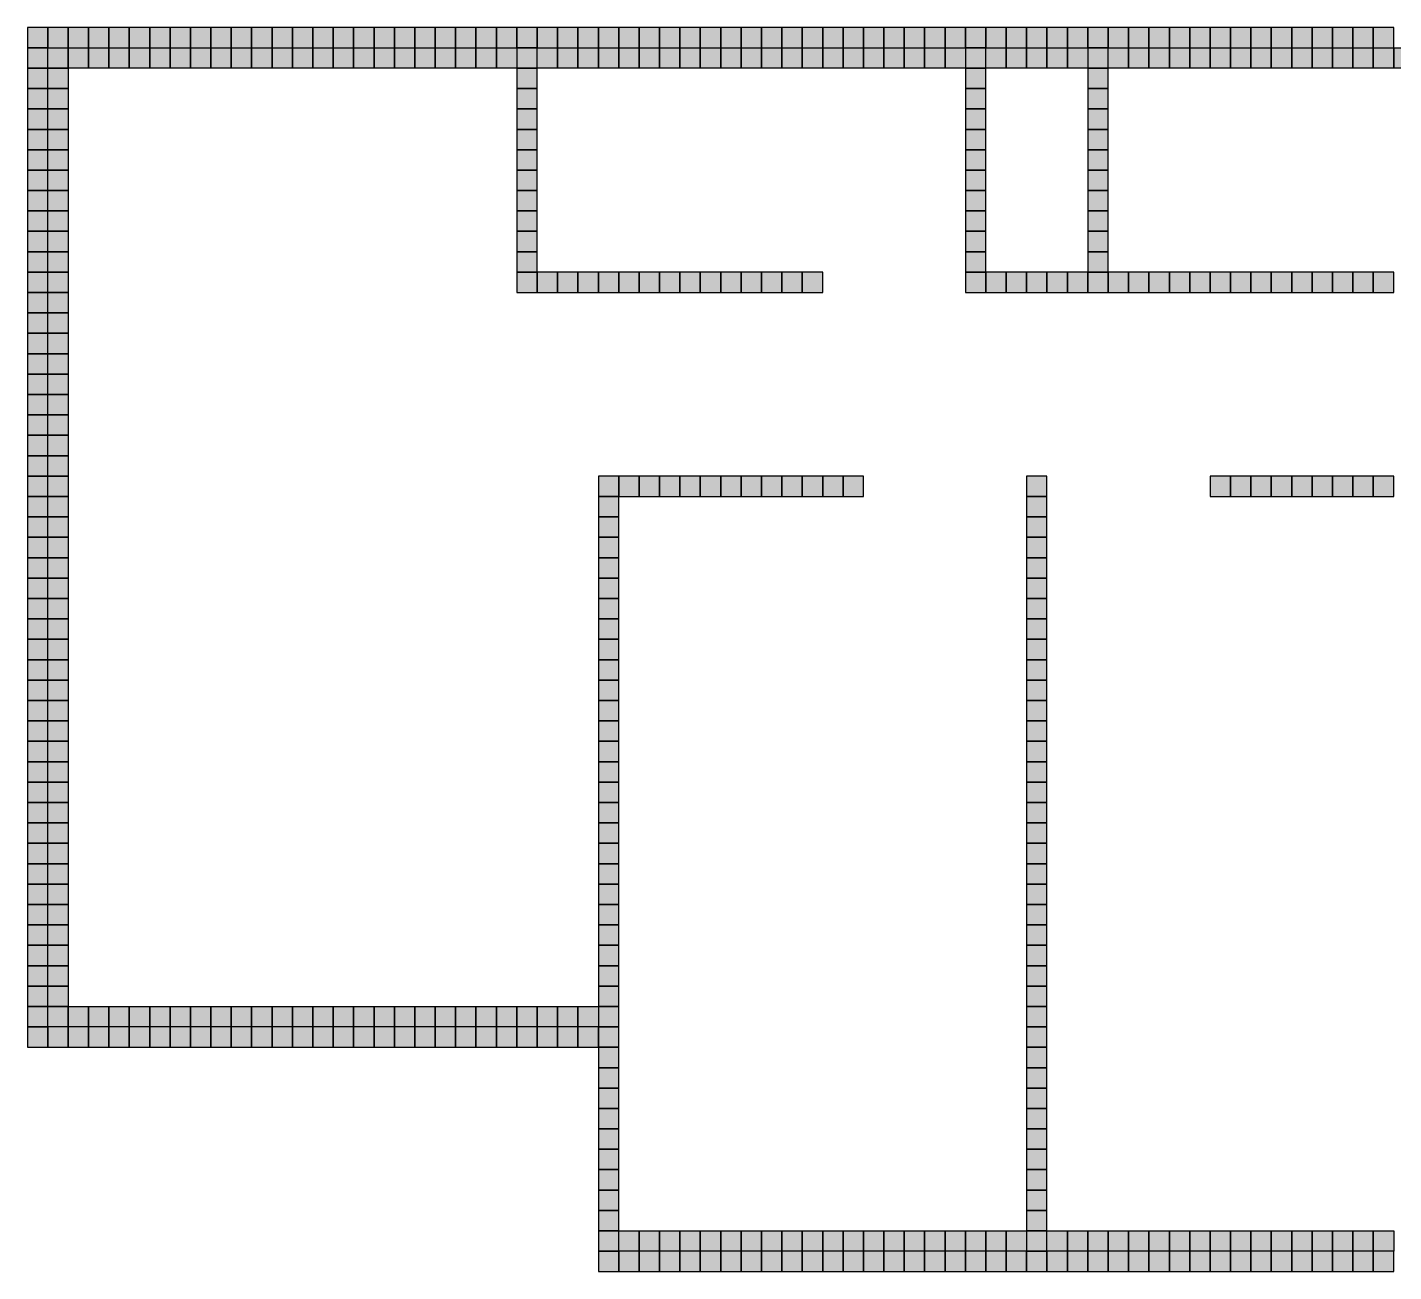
# Model space of a CAD drawing. Header units: inches. Extents: x -0.3 to 11.9, y 0.3 to 7.6.
# Drawn here: x -0.3 to 6.4, y 0.33 to 6.43 of the extents above; entities that cross this region are included whole.
import ezdxf

# ---------------------------------------------------------------- set-up
doc = ezdxf.new("R2010")
doc.units = ezdxf.units.IN
doc.header["$MEASUREMENT"] = 0
doc.layers.add('GRILLA PIXEL', color=7, linetype='Continuous')

# ---------------------------------------------------------------- blocks, each defined once
blk = doc.blocks.new('0-255-255-31-Muro alto')
at = {"layer": 'GRILLA PIXEL', "true_color": 0xffff1f}
h = blk.add_hatch(color=2, dxfattribs=at)
h.dxf.hatch_style = 1
h.paths.add_polyline_path([(0, 0), (-0.1, 0), (-0.1, -0.1), (0, -0.1)])
blk.add_lwpolyline([(-0.1, 0), (-0.1, -0.1), (0, -0.1), (0, 0)], close=True)
blk = doc.blocks.new('0-255-0-0-Muro dormitorio principal')
h = blk.add_hatch(color=1)
h.dxf.hatch_style = 1
h.paths.add_polyline_path([(0, 0), (-0.1, 0), (-0.1, -0.1), (0, -0.1)])
blk.add_lwpolyline([(-0.1, 0), (-0.1, -0.1), (0, -0.1), (0, 0)], close=True)
blk = doc.blocks.new('0-203-204-205-Ventana principal')
at = {"layer": 'GRILLA PIXEL', "true_color": 0xcbcccd}
h = blk.add_hatch(color=254, dxfattribs=at)
h.dxf.hatch_style = 1
h.paths.add_polyline_path([(0, 0), (-0.1, 0), (-0.1, -0.1), (0, -0.1)])
blk.add_lwpolyline([(-0.1, 0), (-0.1, -0.1), (0, -0.1), (0, 0)], close=True)
blk = doc.blocks.new('0-3-160-22-Ventana comun')
at = {"layer": 'GRILLA PIXEL', "true_color": 0x03a016}
h = blk.add_hatch(color=104, dxfattribs=at)
h.dxf.hatch_style = 1
h.paths.add_polyline_path([(0, 0), (-0.1, 0), (-0.1, -0.1), (0, -0.1)])
blk.add_lwpolyline([(-0.1, 0), (-0.1, -0.1), (0, -0.1), (0, 0)], close=True)
blk = doc.blocks.new('0-5-68-255-Muro inicio conexion')
at = {"layer": 'GRILLA PIXEL', "true_color": 0x0544ff}
h = blk.add_hatch(color=160, dxfattribs=at)
h.dxf.hatch_style = 1
h.paths.add_polyline_path([(0, 0), (-0.1, 0), (-0.1, -0.1), (0, -0.1)])
blk.add_lwpolyline([(-0.1, 0), (-0.1, -0.1), (0, -0.1), (0, 0)], close=True)
blk = doc.blocks.new('0-63-149-253-Muro fichas extremo')
at = {"layer": 'GRILLA PIXEL', "true_color": 0x3f95fd}
h = blk.add_hatch(color=153, dxfattribs=at)
h.dxf.hatch_style = 1
h.paths.add_polyline_path([(0, 0), (-0.1, 0), (-0.1, -0.1), (0, -0.1)])
blk.add_lwpolyline([(-0.1, 0), (-0.1, -0.1), (0, -0.1), (0, 0)], close=True)
blk = doc.blocks.new('0-0-28-112-Muro auxiliar fichas esquinas')
at = {"layer": 'GRILLA PIXEL', "true_color": 0x001c70}
h = blk.add_hatch(color=166, dxfattribs=at)
h.dxf.hatch_style = 1
h.paths.add_polyline_path([(0, 0), (-0.1, 0), (-0.1, -0.1), (0, -0.1)])
blk.add_lwpolyline([(-0.1, 0), (-0.1, -0.1), (0, -0.1), (0, 0)], close=True)
blk = doc.blocks.new('1-99-100-102-auxiliar lado interno')
at = {"lineweight": 70, "true_color": 0x636466}
h = blk.add_hatch(color=251, dxfattribs=at)
h.dxf.hatch_style = 1
h.paths.add_polyline_path([(-0.1, -0.1), (-0.1, 0), (0, 0), (0, -0.1)])
blk.add_lwpolyline([(0, 0), (0, -0.1), (-0.1, -0.1), (-0.1, 0)], close=True)
blk = doc.blocks.new('pixel extremo ventana')
h = blk.add_hatch(color=136)
h.dxf.hatch_style = 1
h.paths.add_polyline_path([(0, 0), (-0.1, 0), (-0.1, -0.1), (0, -0.1)])
blk.add_lwpolyline([(-0.1, 0), (-0.1, -0.1), (0, -0.1), (0, 0)], close=True)

msp = doc.modelspace()

# ---------------------------------------------------------------- block references
for name, p in [('0-5-68-255-Muro inicio conexion', (-0.1993, 6.4305)), ('0-255-255-31-Muro alto', (-0.0993, 6.4305)), ('0-255-255-31-Muro alto', (0.0007, 6.4305)), ('0-255-255-31-Muro alto', (0.1007, 6.4305)), ('0-255-255-31-Muro alto', (0.2007, 6.4305)), ('0-255-255-31-Muro alto', (0.3007, 6.4305)), ('0-255-255-31-Muro alto', (0.4007, 6.4305)), ('0-255-255-31-Muro alto', (0.5007, 6.4305)), ('0-255-255-31-Muro alto', (0.6007, 6.4305)), ('0-255-255-31-Muro alto', (0.7007, 6.4305)), ('0-255-255-31-Muro alto', (0.8007, 6.4305)), ('0-255-255-31-Muro alto', (0.9007, 6.4305)), ('0-255-255-31-Muro alto', (1.0007, 6.4305)), ('0-255-255-31-Muro alto', (1.1007, 6.4305)), ('0-255-255-31-Muro alto', (1.2007, 6.4305)), ('0-255-255-31-Muro alto', (1.3007, 6.4305)), ('0-255-255-31-Muro alto', (1.4007, 6.4305)), ('0-255-255-31-Muro alto', (1.5007, 6.4305)), ('0-255-255-31-Muro alto', (1.6007, 6.4305)), ('0-255-255-31-Muro alto', (1.7007, 6.4305)), ('0-255-255-31-Muro alto', (1.8007, 6.4305)), ('0-255-255-31-Muro alto', (1.9007, 6.4305)), ('0-255-255-31-Muro alto', (2.0007, 6.4305)), ('0-255-255-31-Muro alto', (2.1007, 6.4305)), ('0-255-255-31-Muro alto', (2.2007, 6.4305)), ('0-255-255-31-Muro alto', (2.3007, 6.4305)), ('0-255-255-31-Muro alto', (2.4007, 6.4305)), ('0-255-255-31-Muro alto', (2.5007, 6.4305)), ('0-255-255-31-Muro alto', (2.6007, 6.4305)), ('0-255-255-31-Muro alto', (2.7007, 6.4305)), ('0-255-255-31-Muro alto', (2.8007, 6.4305)), ('0-255-255-31-Muro alto', (2.9007, 6.4305)), ('0-255-255-31-Muro alto', (3.0007, 6.4305)), ('0-255-255-31-Muro alto', (3.1007, 6.4305)), ('0-255-255-31-Muro alto', (3.2007, 6.4305)), ('0-255-255-31-Muro alto', (3.3007, 6.4305)), ('0-255-255-31-Muro alto', (3.4007, 6.4305)), ('0-255-255-31-Muro alto', (3.5007, 6.4305)), ('0-255-255-31-Muro alto', (3.6007, 6.4305)), ('0-255-255-31-Muro alto', (3.7007, 6.4305)), ('0-255-255-31-Muro alto', (3.8007, 6.4305)), ('0-255-255-31-Muro alto', (3.9007, 6.4305)), ('0-255-255-31-Muro alto', (4.0007, 6.4305)), ('0-255-255-31-Muro alto', (4.1007, 6.4305)), ('0-255-255-31-Muro alto', (4.2007, 6.4305)), ('0-255-255-31-Muro alto', (4.3007, 6.4305)), ('0-255-255-31-Muro alto', (4.4007, 6.4305)), ('0-255-255-31-Muro alto', (4.5007, 6.4305)), ('0-255-255-31-Muro alto', (4.6007, 6.4305)), ('0-255-255-31-Muro alto', (4.7007, 6.4305)), ('0-255-255-31-Muro alto', (4.8007, 6.4305)), ('0-255-255-31-Muro alto', (4.9007, 6.4305)), ('0-255-255-31-Muro alto', (5.0007, 6.4305)), ('0-255-255-31-Muro alto', (5.1007, 6.4305)), ('0-255-255-31-Muro alto', (5.2007, 6.4305)), ('0-255-255-31-Muro alto', (5.3007, 6.4305)), ('0-255-255-31-Muro alto', (5.4007, 6.4305)), ('0-255-255-31-Muro alto', (5.5007, 6.4305)), ('0-255-255-31-Muro alto', (5.6007, 6.4305)), ('0-255-255-31-Muro alto', (5.7007, 6.4305)), ('0-255-255-31-Muro alto', (5.8007, 6.4305)), ('0-255-255-31-Muro alto', (5.9007, 6.4305)), ('0-255-255-31-Muro alto', (6.0007, 6.4305)), ('0-255-255-31-Muro alto', (6.1007, 6.4305)), ('0-255-255-31-Muro alto', (6.2007, 6.4305)), ('0-255-255-31-Muro alto', (6.3007, 6.4305)), ('0-255-255-31-Muro alto', (6.4007, 6.4305)), ('0-5-68-255-Muro inicio conexion', (-0.1993, 6.3305)), ('1-99-100-102-auxiliar lado interno', (-0.0993, 6.3305)), ('1-99-100-102-auxiliar lado interno', (0.0007, 6.3305)), ('1-99-100-102-auxiliar lado interno', (0.1007, 6.3305)), ('1-99-100-102-auxiliar lado interno', (0.2007, 6.3305)), ('1-99-100-102-auxiliar lado interno', (0.3007, 6.3305)), ('1-99-100-102-auxiliar lado interno', (0.4007, 6.3305)), ('1-99-100-102-auxiliar lado interno', (0.5007, 6.3305)), ('1-99-100-102-auxiliar lado interno', (0.6007, 6.3305)), ('1-99-100-102-auxiliar lado interno', (0.7007, 6.3305)), ('1-99-100-102-auxiliar lado interno', (0.8007, 6.3305)), ('1-99-100-102-auxiliar lado interno', (0.9007, 6.3305)), ('1-99-100-102-auxiliar lado interno', (1.0007, 6.3305)), ('1-99-100-102-auxiliar lado interno', (1.1007, 6.3305)), ('1-99-100-102-auxiliar lado interno', (1.2007, 6.3305)), ('1-99-100-102-auxiliar lado interno', (1.3007, 6.3305)), ('1-99-100-102-auxiliar lado interno', (1.4007, 6.3305)), ('1-99-100-102-auxiliar lado interno', (1.5007, 6.3305)), ('1-99-100-102-auxiliar lado interno', (1.6007, 6.3305)), ('1-99-100-102-auxiliar lado interno', (1.7007, 6.3305)), ('1-99-100-102-auxiliar lado interno', (1.8007, 6.3305)), ('1-99-100-102-auxiliar lado interno', (1.9007, 6.3305)), ('1-99-100-102-auxiliar lado interno', (2.0007, 6.3305)), ('1-99-100-102-auxiliar lado interno', (2.1007, 6.3305)), ('0-255-255-31-Muro alto', (2.2007, 6.3305)), ('1-99-100-102-auxiliar lado interno', (2.3007, 6.3305)), ('1-99-100-102-auxiliar lado interno', (2.4007, 6.3305)), ('1-99-100-102-auxiliar lado interno', (2.5007, 6.3305)), ('1-99-100-102-auxiliar lado interno', (2.6007, 6.3305)), ('1-99-100-102-auxiliar lado interno', (2.7007, 6.3305)), ('1-99-100-102-auxiliar lado interno', (2.8007, 6.3305)), ('1-99-100-102-auxiliar lado interno', (2.9007, 6.3305)), ('1-99-100-102-auxiliar lado interno', (3.0007, 6.3305)), ('1-99-100-102-auxiliar lado interno', (3.1007, 6.3305)), ('1-99-100-102-auxiliar lado interno', (3.2007, 6.3305)), ('1-99-100-102-auxiliar lado interno', (3.3007, 6.3305)), ('1-99-100-102-auxiliar lado interno', (3.4007, 6.3305)), ('1-99-100-102-auxiliar lado interno', (3.5007, 6.3305)), ('1-99-100-102-auxiliar lado interno', (3.6007, 6.3305)), ('1-99-100-102-auxiliar lado interno', (3.7007, 6.3305)), ('1-99-100-102-auxiliar lado interno', (3.8007, 6.3305)), ('1-99-100-102-auxiliar lado interno', (3.9007, 6.3305)), ('1-99-100-102-auxiliar lado interno', (4.0007, 6.3305)), ('1-99-100-102-auxiliar lado interno', (4.1007, 6.3305)), ('1-99-100-102-auxiliar lado interno', (4.2007, 6.3305)), ('1-99-100-102-auxiliar lado interno', (4.3007, 6.3305)), ('0-255-255-31-Muro alto', (4.4007, 6.3305)), ('1-99-100-102-auxiliar lado interno', (4.5007, 6.3305)), ('1-99-100-102-auxiliar lado interno', (4.6007, 6.3305)), ('1-99-100-102-auxiliar lado interno', (4.7007, 6.3305)), ('1-99-100-102-auxiliar lado interno', (4.8007, 6.3305)), ('1-99-100-102-auxiliar lado interno', (4.9007, 6.3305)), ('0-255-255-31-Muro alto', (5.0007, 6.3305)), ('1-99-100-102-auxiliar lado interno', (5.1007, 6.3305)), ('1-99-100-102-auxiliar lado interno', (5.2007, 6.3305)), ('1-99-100-102-auxiliar lado interno', (5.3007, 6.3305)), ('1-99-100-102-auxiliar lado interno', (5.4007, 6.3305)), ('1-99-100-102-auxiliar lado interno', (5.5007, 6.3305)), ('1-99-100-102-auxiliar lado interno', (5.6007, 6.3305)), ('1-99-100-102-auxiliar lado interno', (5.7007, 6.3305)), ('1-99-100-102-auxiliar lado interno', (5.8007, 6.3305)), ('1-99-100-102-auxiliar lado interno', (5.9007, 6.3305)), ('1-99-100-102-auxiliar lado interno', (6.0007, 6.3305)), ('1-99-100-102-auxiliar lado interno', (6.1007, 6.3305)), ('1-99-100-102-auxiliar lado interno', (6.2007, 6.3305)), ('1-99-100-102-auxiliar lado interno', (6.3007, 6.3305)), ('1-99-100-102-auxiliar lado interno', (6.4007, 6.3305)), ('1-99-100-102-auxiliar lado interno', (6.5007, 6.3305)), ('0-63-149-253-Muro fichas extremo', (-0.1993, 6.2305)), ('1-99-100-102-auxiliar lado interno', (-0.0993, 6.2305)), ('0-255-255-31-Muro alto', (2.2007, 6.2305)), ('0-255-255-31-Muro alto', (4.4007, 6.2305)), ('0-255-255-31-Muro alto', (5.0007, 6.2305)), ('0-255-255-31-Muro alto', (-0.1993, 6.1305)), ('1-99-100-102-auxiliar lado interno', (-0.0993, 6.1305)), ('0-255-255-31-Muro alto', (2.2007, 6.1305)), ('0-255-255-31-Muro alto', (4.4007, 6.1305)), ('0-255-255-31-Muro alto', (5.0007, 6.1305)), ('0-255-255-31-Muro alto', (-0.1993, 6.0305)), ('1-99-100-102-auxiliar lado interno', (-0.0993, 6.0305)), ('0-255-255-31-Muro alto', (2.2007, 6.0305)), ('0-255-255-31-Muro alto', (4.4007, 6.0305)), ('0-255-255-31-Muro alto', (5.0007, 6.0305)), ('0-255-255-31-Muro alto', (-0.1993, 5.9305)), ('1-99-100-102-auxiliar lado interno', (-0.0993, 5.9305)), ('0-255-255-31-Muro alto', (2.2007, 5.9305)), ('0-255-255-31-Muro alto', (4.4007, 5.9305)), ('0-255-255-31-Muro alto', (5.0007, 5.9305)), ('0-255-255-31-Muro alto', (-0.1993, 5.8305)), ('1-99-100-102-auxiliar lado interno', (-0.0993, 5.8305)), ('0-255-255-31-Muro alto', (2.2007, 5.8305)), ('0-255-255-31-Muro alto', (4.4007, 5.8305)), ('0-255-255-31-Muro alto', (5.0007, 5.8305)), ('0-255-255-31-Muro alto', (-0.1993, 5.7305)), ('1-99-100-102-auxiliar lado interno', (-0.0993, 5.7305)), ('0-255-255-31-Muro alto', (2.2007, 5.7305)), ('0-255-255-31-Muro alto', (4.4007, 5.7305)), ('0-255-255-31-Muro alto', (5.0007, 5.7305)), ('0-255-255-31-Muro alto', (-0.1993, 5.6305)), ('1-99-100-102-auxiliar lado interno', (-0.0993, 5.6305)), ('0-255-255-31-Muro alto', (2.2007, 5.6305)), ('0-255-255-31-Muro alto', (4.4007, 5.6305)), ('0-255-255-31-Muro alto', (5.0007, 5.6305)), ('0-255-255-31-Muro alto', (-0.1993, 5.5305)), ('1-99-100-102-auxiliar lado interno', (-0.0993, 5.5305)), ('0-255-255-31-Muro alto', (2.2007, 5.5305)), ('0-255-255-31-Muro alto', (4.4007, 5.5305)), ('0-255-255-31-Muro alto', (5.0007, 5.5305)), ('0-255-255-31-Muro alto', (-0.1993, 5.4305)), ('1-99-100-102-auxiliar lado interno', (-0.0993, 5.4305)), ('0-255-255-31-Muro alto', (2.2007, 5.4305)), ('0-255-255-31-Muro alto', (4.4007, 5.4305)), ('0-255-255-31-Muro alto', (5.0007, 5.4305)), ('0-255-255-31-Muro alto', (-0.1993, 5.3305)), ('1-99-100-102-auxiliar lado interno', (-0.0993, 5.3305)), ('0-255-255-31-Muro alto', (2.2007, 5.3305)), ('0-255-255-31-Muro alto', (4.4007, 5.3305)), ('0-255-255-31-Muro alto', (5.0007, 5.3305)), ('0-255-255-31-Muro alto', (-0.1993, 5.2305)), ('1-99-100-102-auxiliar lado interno', (-0.0993, 5.2305)), ('0-255-255-31-Muro alto', (2.2007, 5.2305)), ('0-255-255-31-Muro alto', (2.3007, 5.2305)), ('0-255-255-31-Muro alto', (2.4007, 5.2305)), ('0-255-255-31-Muro alto', (2.5007, 5.2305)), ('0-255-255-31-Muro alto', (2.6007, 5.2305)), ('0-255-255-31-Muro alto', (2.7007, 5.2305)), ('0-255-255-31-Muro alto', (2.8007, 5.2305)), ('0-255-255-31-Muro alto', (2.9007, 5.2305)), ('0-255-255-31-Muro alto', (3.0007, 5.2305)), ('0-255-255-31-Muro alto', (3.1007, 5.2305)), ('0-255-255-31-Muro alto', (3.2007, 5.2305)), ('0-255-255-31-Muro alto', (3.3007, 5.2305)), ('0-255-255-31-Muro alto', (3.4007, 5.2305)), ('0-255-255-31-Muro alto', (3.5007, 5.2305)), ('0-255-255-31-Muro alto', (3.6007, 5.2305)), ('0-255-255-31-Muro alto', (4.4007, 5.2305)), ('0-255-255-31-Muro alto', (4.5007, 5.2305)), ('0-255-255-31-Muro alto', (4.6007, 5.2305)), ('0-255-255-31-Muro alto', (4.7007, 5.2305)), ('0-255-255-31-Muro alto', (4.8007, 5.2305)), ('0-255-255-31-Muro alto', (4.9007, 5.2305)), ('0-255-255-31-Muro alto', (5.0007, 5.2305)), ('0-255-255-31-Muro alto', (5.1007, 5.2305)), ('0-255-255-31-Muro alto', (5.2007, 5.2305)), ('0-255-255-31-Muro alto', (5.3007, 5.2305)), ('0-255-255-31-Muro alto', (5.4007, 5.2305)), ('0-255-255-31-Muro alto', (5.5007, 5.2305)), ('0-255-255-31-Muro alto', (5.6007, 5.2305)), ('0-255-255-31-Muro alto', (5.7007, 5.2305)), ('0-255-255-31-Muro alto', (5.8007, 5.2305)), ('0-255-255-31-Muro alto', (5.9007, 5.2305)), ('0-255-255-31-Muro alto', (6.0007, 5.2305)), ('0-255-255-31-Muro alto', (6.1007, 5.2305)), ('0-255-255-31-Muro alto', (6.2007, 5.2305)), ('0-255-255-31-Muro alto', (6.3007, 5.2305)), ('0-255-255-31-Muro alto', (6.4007, 5.2305)), ('0-255-0-0-Muro dormitorio principal', (-0.1993, 5.1305)), ('1-99-100-102-auxiliar lado interno', (-0.0993, 5.1305)), ('0-255-0-0-Muro dormitorio principal', (-0.1993, 5.0305)), ('1-99-100-102-auxiliar lado interno', (-0.0993, 5.0305)), ('0-255-0-0-Muro dormitorio principal', (-0.1993, 4.9305)), ('1-99-100-102-auxiliar lado interno', (-0.0993, 4.9305)), ('0-255-0-0-Muro dormitorio principal', (-0.1993, 4.8305)), ('1-99-100-102-auxiliar lado interno', (-0.0993, 4.8305)), ('0-255-0-0-Muro dormitorio principal', (-0.1993, 4.7305)), ('1-99-100-102-auxiliar lado interno', (-0.0993, 4.7305)), ('0-255-0-0-Muro dormitorio principal', (-0.1993, 4.6305)), ('1-99-100-102-auxiliar lado interno', (-0.0994, 4.6305)), ('0-255-0-0-Muro dormitorio principal', (-0.1993, 4.5305)), ('1-99-100-102-auxiliar lado interno', (-0.0994, 4.5305)), ('0-255-0-0-Muro dormitorio principal', (-0.1993, 4.4305)), ('1-99-100-102-auxiliar lado interno', (-0.0993, 4.4305)), ('0-255-0-0-Muro dormitorio principal', (-0.1993, 4.3305)), ('1-99-100-102-auxiliar lado interno', (-0.0993, 4.3305)), ('0-255-0-0-Muro dormitorio principal', (-0.1993, 4.2305)), ('1-99-100-102-auxiliar lado interno', (-0.0993, 4.2305)), ('0-255-255-31-Muro alto', (2.6007, 4.2306)), ('0-255-255-31-Muro alto', (2.7007, 4.2306)), ('0-255-255-31-Muro alto', (2.8007, 4.2306)), ('0-255-255-31-Muro alto', (2.9007, 4.2306)), ('0-255-255-31-Muro alto', (3.0007, 4.2306)), ('0-255-255-31-Muro alto', (3.1007, 4.2306)), ('0-255-255-31-Muro alto', (3.2007, 4.2306)), ('0-255-255-31-Muro alto', (3.3007, 4.2306)), ('0-255-255-31-Muro alto', (3.4007, 4.2306)), ('0-255-255-31-Muro alto', (3.5007, 4.2306)), ('0-255-255-31-Muro alto', (3.6007, 4.2306)), ('0-255-255-31-Muro alto', (3.7007, 4.2306)), ('0-255-255-31-Muro alto', (3.8007, 4.2306)), ('0-255-255-31-Muro alto', (4.7007, 4.2306)), ('0-255-255-31-Muro alto', (5.6007, 4.2306)), ('0-255-255-31-Muro alto', (5.7007, 4.2306)), ('0-255-255-31-Muro alto', (5.8007, 4.2306)), ('0-255-255-31-Muro alto', (5.9007, 4.2306)), ('0-255-255-31-Muro alto', (6.0007, 4.2306)), ('0-255-255-31-Muro alto', (6.1007, 4.2306)), ('0-255-255-31-Muro alto', (6.2007, 4.2306)), ('0-255-255-31-Muro alto', (6.3007, 4.2306)), ('0-255-255-31-Muro alto', (6.4007, 4.2306)), ('0-255-0-0-Muro dormitorio principal', (-0.1993, 4.1305)), ('1-99-100-102-auxiliar lado interno', (-0.0993, 4.1305)), ('0-255-255-31-Muro alto', (2.6007, 4.1306)), ('0-255-255-31-Muro alto', (4.7007, 4.1306)), ('0-255-0-0-Muro dormitorio principal', (-0.1993, 4.0305)), ('1-99-100-102-auxiliar lado interno', (-0.0993, 4.0305)), ('0-255-255-31-Muro alto', (2.6007, 4.0306)), ('0-255-255-31-Muro alto', (4.7007, 4.0306)), ('0-255-0-0-Muro dormitorio principal', (-0.1993, 3.9305)), ('1-99-100-102-auxiliar lado interno', (-0.0993, 3.9305)), ('0-255-255-31-Muro alto', (2.6007, 3.9306)), ('0-255-255-31-Muro alto', (4.7007, 3.9306)), ('0-255-0-0-Muro dormitorio principal', (-0.1993, 3.8305)), ('1-99-100-102-auxiliar lado interno', (-0.0993, 3.8305)), ('0-255-255-31-Muro alto', (2.6007, 3.8306)), ('0-255-255-31-Muro alto', (4.7007, 3.8306)), ('0-255-0-0-Muro dormitorio principal', (-0.1993, 3.7305)), ('1-99-100-102-auxiliar lado interno', (-0.0993, 3.7305)), ('0-255-255-31-Muro alto', (2.6007, 3.7306)), ('0-255-255-31-Muro alto', (4.7007, 3.7306)), ('0-255-0-0-Muro dormitorio principal', (-0.1993, 3.6305)), ('1-99-100-102-auxiliar lado interno', (-0.0993, 3.6305)), ('0-255-255-31-Muro alto', (2.6007, 3.6306)), ('0-255-255-31-Muro alto', (4.7007, 3.6306)), ('0-255-0-0-Muro dormitorio principal', (-0.1993, 3.5305)), ('1-99-100-102-auxiliar lado interno', (-0.0993, 3.5305)), ('0-255-255-31-Muro alto', (2.6007, 3.5306)), ('0-255-255-31-Muro alto', (4.7007, 3.5306)), ('0-255-0-0-Muro dormitorio principal', (-0.1993, 3.4305)), ('1-99-100-102-auxiliar lado interno', (-0.0993, 3.4305)), ('0-255-255-31-Muro alto', (2.6007, 3.4306)), ('0-255-255-31-Muro alto', (4.7007, 3.4306)), ('0-255-0-0-Muro dormitorio principal', (-0.1993, 3.3305)), ('1-99-100-102-auxiliar lado interno', (-0.0993, 3.3305)), ('0-255-255-31-Muro alto', (2.6007, 3.3306)), ('0-255-255-31-Muro alto', (4.7007, 3.3306)), ('0-255-0-0-Muro dormitorio principal', (-0.1993, 3.2305)), ('1-99-100-102-auxiliar lado interno', (-0.0993, 3.2305)), ('0-255-255-31-Muro alto', (2.6007, 3.2306)), ('0-255-255-31-Muro alto', (4.7007, 3.2306)), ('0-255-0-0-Muro dormitorio principal', (-0.1993, 3.1305)), ('1-99-100-102-auxiliar lado interno', (-0.0993, 3.1305)), ('0-255-255-31-Muro alto', (2.6007, 3.1306)), ('0-255-255-31-Muro alto', (4.7007, 3.1306)), ('0-255-0-0-Muro dormitorio principal', (-0.1993, 3.0305)), ('1-99-100-102-auxiliar lado interno', (-0.0993, 3.0305)), ('0-255-255-31-Muro alto', (2.6007, 3.0306)), ('0-255-255-31-Muro alto', (4.7007, 3.0306)), ('0-255-0-0-Muro dormitorio principal', (-0.1993, 2.9305)), ('1-99-100-102-auxiliar lado interno', (-0.0993, 2.9305)), ('0-255-255-31-Muro alto', (2.6007, 2.9306)), ('0-255-255-31-Muro alto', (4.7007, 2.9306)), ('0-255-0-0-Muro dormitorio principal', (-0.1993, 2.8305)), ('1-99-100-102-auxiliar lado interno', (-0.0993, 2.8305)), ('0-255-255-31-Muro alto', (2.6007, 2.8306)), ('0-255-255-31-Muro alto', (4.7007, 2.8306)), ('0-255-0-0-Muro dormitorio principal', (-0.1993, 2.7305)), ('1-99-100-102-auxiliar lado interno', (-0.0993, 2.7305)), ('0-255-255-31-Muro alto', (2.6007, 2.7306)), ('0-255-255-31-Muro alto', (4.7007, 2.7306)), ('0-255-0-0-Muro dormitorio principal', (-0.1993, 2.6305)), ('1-99-100-102-auxiliar lado interno', (-0.0993, 2.6305)), ('0-255-255-31-Muro alto', (2.6007, 2.6306)), ('0-255-255-31-Muro alto', (4.7007, 2.6306)), ('0-255-0-0-Muro dormitorio principal', (-0.1993, 2.5305)), ('1-99-100-102-auxiliar lado interno', (-0.0993, 2.5305)), ('0-255-255-31-Muro alto', (2.6007, 2.5306)), ('0-255-255-31-Muro alto', (4.7007, 2.5306)), ('0-255-0-0-Muro dormitorio principal', (-0.1993, 2.4305)), ('1-99-100-102-auxiliar lado interno', (-0.0993, 2.4305)), ('0-255-255-31-Muro alto', (2.6007, 2.4306)), ('0-255-255-31-Muro alto', (4.7007, 2.4306)), ('0-255-0-0-Muro dormitorio principal', (-0.1993, 2.3305)), ('1-99-100-102-auxiliar lado interno', (-0.0993, 2.3305)), ('0-255-255-31-Muro alto', (2.6007, 2.3306)), ('0-255-255-31-Muro alto', (4.7007, 2.3306)), ('0-255-0-0-Muro dormitorio principal', (-0.1993, 2.2305)), ('1-99-100-102-auxiliar lado interno', (-0.0993, 2.2305)), ('0-255-255-31-Muro alto', (2.6007, 2.2306)), ('0-255-255-31-Muro alto', (4.7007, 2.2306)), ('0-255-0-0-Muro dormitorio principal', (-0.1993, 2.1305)), ('1-99-100-102-auxiliar lado interno', (-0.0993, 2.1305)), ('0-255-255-31-Muro alto', (2.6007, 2.1306)), ('0-255-255-31-Muro alto', (4.7007, 2.1306)), ('0-255-0-0-Muro dormitorio principal', (-0.1993, 2.0305)), ('1-99-100-102-auxiliar lado interno', (-0.0993, 2.0305)), ('0-255-255-31-Muro alto', (2.6007, 2.0306)), ('0-255-255-31-Muro alto', (4.7007, 2.0306)), ('0-255-0-0-Muro dormitorio principal', (-0.1993, 1.9305)), ('1-99-100-102-auxiliar lado interno', (-0.0993, 1.9305)), ('0-255-255-31-Muro alto', (2.6007, 1.9306)), ('0-255-255-31-Muro alto', (4.7007, 1.9306)), ('0-255-0-0-Muro dormitorio principal', (-0.1993, 1.8305)), ('1-99-100-102-auxiliar lado interno', (-0.0993, 1.8305)), ('0-255-255-31-Muro alto', (2.6007, 1.8306)), ('0-255-255-31-Muro alto', (4.7007, 1.8306)), ('0-255-0-0-Muro dormitorio principal', (-0.1993, 1.7305)), ('1-99-100-102-auxiliar lado interno', (-0.0993, 1.7305)), ('0-255-255-31-Muro alto', (2.6007, 1.7306)), ('0-255-255-31-Muro alto', (4.7007, 1.7306)), ('0-0-28-112-Muro auxiliar fichas esquinas', (-0.1993, 1.6305)), ('1-99-100-102-auxiliar lado interno', (-0.0993, 1.6305)), ('1-99-100-102-auxiliar lado interno', (0.0007, 1.6305)), ('1-99-100-102-auxiliar lado interno', (0.1007, 1.6305)), ('1-99-100-102-auxiliar lado interno', (0.2007, 1.6305)), ('1-99-100-102-auxiliar lado interno', (0.3007, 1.6305)), ('1-99-100-102-auxiliar lado interno', (0.4007, 1.6305)), ('1-99-100-102-auxiliar lado interno', (0.5007, 1.6305)), ('1-99-100-102-auxiliar lado interno', (0.6007, 1.6305)), ('1-99-100-102-auxiliar lado interno', (0.7007, 1.6305)), ('1-99-100-102-auxiliar lado interno', (0.8007, 1.6305)), ('1-99-100-102-auxiliar lado interno', (0.9007, 1.6305)), ('1-99-100-102-auxiliar lado interno', (1.0007, 1.6305)), ('1-99-100-102-auxiliar lado interno', (1.1007, 1.6305)), ('1-99-100-102-auxiliar lado interno', (1.2007, 1.6305)), ('1-99-100-102-auxiliar lado interno', (1.3007, 1.6305)), ('1-99-100-102-auxiliar lado interno', (1.4007, 1.6305)), ('1-99-100-102-auxiliar lado interno', (1.5007, 1.6305)), ('1-99-100-102-auxiliar lado interno', (1.6007, 1.6305)), ('1-99-100-102-auxiliar lado interno', (1.7007, 1.6305)), ('1-99-100-102-auxiliar lado interno', (1.8007, 1.6305)), ('1-99-100-102-auxiliar lado interno', (1.9007, 1.6305)), ('1-99-100-102-auxiliar lado interno', (2.0007, 1.6305)), ('1-99-100-102-auxiliar lado interno', (2.1007, 1.6305)), ('1-99-100-102-auxiliar lado interno', (2.2007, 1.6305)), ('1-99-100-102-auxiliar lado interno', (2.3007, 1.6305)), ('1-99-100-102-auxiliar lado interno', (2.4007, 1.6305)), ('1-99-100-102-auxiliar lado interno', (2.5007, 1.6305)), ('0-255-255-31-Muro alto', (2.6007, 1.6306)), ('0-255-255-31-Muro alto', (4.7007, 1.6306)), ('0-0-28-112-Muro auxiliar fichas esquinas', (-0.1993, 1.5305)), ('pixel extremo ventana', (-0.0993, 1.5305)), ('0-203-204-205-Ventana principal', (0.0007, 1.5305)), ('0-203-204-205-Ventana principal', (0.1007, 1.5305)), ('0-203-204-205-Ventana principal', (0.2007, 1.5305)), ('0-203-204-205-Ventana principal', (0.3007, 1.5305)), ('0-203-204-205-Ventana principal', (0.4007, 1.5305)), ('0-203-204-205-Ventana principal', (0.5007, 1.5305)), ('0-203-204-205-Ventana principal', (0.6007, 1.5305)), ('0-203-204-205-Ventana principal', (0.7007, 1.5305)), ('0-203-204-205-Ventana principal', (0.8007, 1.5305)), ('0-203-204-205-Ventana principal', (0.9007, 1.5305)), ('0-203-204-205-Ventana principal', (1.0007, 1.5305)), ('0-203-204-205-Ventana principal', (1.1007, 1.5305)), ('0-203-204-205-Ventana principal', (1.2007, 1.5305)), ('0-203-204-205-Ventana principal', (1.3007, 1.5305)), ('pixel extremo ventana', (1.4007, 1.5305)), ('0-255-255-31-Muro alto', (1.5007, 1.5305)), ('0-255-255-31-Muro alto', (1.6007, 1.5305)), ('0-255-255-31-Muro alto', (1.7007, 1.5305)), ('0-255-255-31-Muro alto', (1.8007, 1.5305)), ('0-255-255-31-Muro alto', (1.9007, 1.5305)), ('0-255-255-31-Muro alto', (2.0007, 1.5305)), ('0-255-255-31-Muro alto', (2.1007, 1.5305)), ('0-255-255-31-Muro alto', (2.2007, 1.5305)), ('0-255-255-31-Muro alto', (2.3007, 1.5305)), ('0-255-255-31-Muro alto', (2.4007, 1.5305)), ('0-255-255-31-Muro alto', (2.5007, 1.5305)), ('0-255-255-31-Muro alto', (2.6007, 1.5306)), ('0-255-255-31-Muro alto', (4.7007, 1.5306)), ('0-255-255-31-Muro alto', (2.6007, 1.4306)), ('0-255-255-31-Muro alto', (4.7007, 1.4306)), ('0-255-255-31-Muro alto', (2.6007, 1.3306)), ('0-255-255-31-Muro alto', (4.7007, 1.3306)), ('0-255-255-31-Muro alto', (2.6007, 1.2306)), ('0-255-255-31-Muro alto', (4.7007, 1.2306)), ('0-255-255-31-Muro alto', (2.6007, 1.1306)), ('0-255-255-31-Muro alto', (4.7007, 1.1306)), ('0-255-255-31-Muro alto', (2.6007, 1.0306)), ('0-255-255-31-Muro alto', (4.7007, 1.0306)), ('0-255-255-31-Muro alto', (2.6007, 0.9306)), ('0-255-255-31-Muro alto', (4.7007, 0.9306)), ('0-255-255-31-Muro alto', (2.6007, 0.8306)), ('0-255-255-31-Muro alto', (4.7007, 0.8306)), ('0-255-255-31-Muro alto', (2.6007, 0.7306)), ('0-255-255-31-Muro alto', (4.7007, 0.7306)), ('0-255-255-31-Muro alto', (2.6007, 0.6306)), ('0-255-255-31-Muro alto', (4.7007, 0.6306)), ('0-255-255-31-Muro alto', (2.6007, 0.5306)), ('1-99-100-102-auxiliar lado interno', (2.7007, 0.5306)), ('1-99-100-102-auxiliar lado interno', (2.8007, 0.5306)), ('1-99-100-102-auxiliar lado interno', (2.9007, 0.5306)), ('1-99-100-102-auxiliar lado interno', (3.0007, 0.5306)), ('1-99-100-102-auxiliar lado interno', (3.1007, 0.5306)), ('1-99-100-102-auxiliar lado interno', (3.2007, 0.5306)), ('1-99-100-102-auxiliar lado interno', (3.3007, 0.5306)), ('1-99-100-102-auxiliar lado interno', (3.4007, 0.5306)), ('1-99-100-102-auxiliar lado interno', (3.5007, 0.5306)), ('1-99-100-102-auxiliar lado interno', (3.6007, 0.5306)), ('1-99-100-102-auxiliar lado interno', (3.7007, 0.5306)), ('1-99-100-102-auxiliar lado interno', (3.8007, 0.5306)), ('1-99-100-102-auxiliar lado interno', (3.9007, 0.5306)), ('1-99-100-102-auxiliar lado interno', (4.0007, 0.5306)), ('1-99-100-102-auxiliar lado interno', (4.1007, 0.5306)), ('1-99-100-102-auxiliar lado interno', (4.2007, 0.5306)), ('1-99-100-102-auxiliar lado interno', (4.3007, 0.5306)), ('1-99-100-102-auxiliar lado interno', (4.4007, 0.5306)), ('1-99-100-102-auxiliar lado interno', (4.5007, 0.5306)), ('1-99-100-102-auxiliar lado interno', (4.6007, 0.5306)), ('0-255-255-31-Muro alto', (4.7007, 0.5306)), ('1-99-100-102-auxiliar lado interno', (4.8007, 0.5306)), ('1-99-100-102-auxiliar lado interno', (4.9007, 0.5306)), ('1-99-100-102-auxiliar lado interno', (5.0007, 0.5306)), ('1-99-100-102-auxiliar lado interno', (5.1007, 0.5306)), ('1-99-100-102-auxiliar lado interno', (5.2007, 0.5306)), ('1-99-100-102-auxiliar lado interno', (5.3007, 0.5306)), ('1-99-100-102-auxiliar lado interno', (5.4007, 0.5306)), ('1-99-100-102-auxiliar lado interno', (5.5007, 0.5306)), ('1-99-100-102-auxiliar lado interno', (5.6007, 0.5306)), ('1-99-100-102-auxiliar lado interno', (5.7007, 0.5306)), ('1-99-100-102-auxiliar lado interno', (5.8007, 0.5306)), ('1-99-100-102-auxiliar lado interno', (5.9007, 0.5306)), ('1-99-100-102-auxiliar lado interno', (6.0007, 0.5306)), ('1-99-100-102-auxiliar lado interno', (6.1007, 0.5306)), ('1-99-100-102-auxiliar lado interno', (6.2007, 0.5306)), ('1-99-100-102-auxiliar lado interno', (6.3007, 0.5306)), ('1-99-100-102-auxiliar lado interno', (6.4007, 0.5306)), ('0-255-255-31-Muro alto', (2.6007, 0.4306)), ('0-255-255-31-Muro alto', (2.7007, 0.4306)), ('0-255-255-31-Muro alto', (2.8007, 0.4306)), ('pixel extremo ventana', (2.9007, 0.4306)), ('0-3-160-22-Ventana comun', (3.0007, 0.4306)), ('0-3-160-22-Ventana comun', (3.1007, 0.4306)), ('0-3-160-22-Ventana comun', (3.2007, 0.4306)), ('0-3-160-22-Ventana comun', (3.3007, 0.4306)), ('0-3-160-22-Ventana comun', (3.4007, 0.4306)), ('0-3-160-22-Ventana comun', (3.5007, 0.4306)), ('0-3-160-22-Ventana comun', (3.6007, 0.4306)), ('0-3-160-22-Ventana comun', (3.7007, 0.4306)), ('0-3-160-22-Ventana comun', (3.8007, 0.4306)), ('pixel extremo ventana', (3.9007, 0.4306)), ('0-255-255-31-Muro alto', (4.0007, 0.4306)), ('0-255-255-31-Muro alto', (4.1007, 0.4306)), ('0-255-255-31-Muro alto', (4.2007, 0.4306)), ('0-255-255-31-Muro alto', (4.3007, 0.4306)), ('0-255-255-31-Muro alto', (4.4007, 0.4306)), ('0-255-255-31-Muro alto', (4.5007, 0.4306)), ('0-255-255-31-Muro alto', (4.6007, 0.4306)), ('0-255-255-31-Muro alto', (4.7007, 0.4306)), ('0-255-255-31-Muro alto', (4.8007, 0.4306)), ('0-255-255-31-Muro alto', (4.9007, 0.4306)), ('pixel extremo ventana', (5.0007, 0.4306)), ('0-3-160-22-Ventana comun', (5.1007, 0.4306)), ('0-3-160-22-Ventana comun', (5.2007, 0.4306)), ('0-3-160-22-Ventana comun', (5.3007, 0.4306)), ('0-3-160-22-Ventana comun', (5.4007, 0.4306)), ('0-3-160-22-Ventana comun', (5.5007, 0.4306)), ('0-3-160-22-Ventana comun', (5.6007, 0.4306)), ('0-3-160-22-Ventana comun', (5.7007, 0.4306)), ('0-3-160-22-Ventana comun', (5.8007, 0.4306)), ('0-3-160-22-Ventana comun', (5.9007, 0.4306)), ('pixel extremo ventana', (6.0007, 0.4306)), ('0-255-255-31-Muro alto', (6.1007, 0.4306)), ('0-255-255-31-Muro alto', (6.2007, 0.4306)), ('0-255-255-31-Muro alto', (6.3007, 0.4306)), ('0-255-255-31-Muro alto', (6.4007, 0.4306))]:
    msp.add_blockref(name, p)

doc.saveas('drawing.dxf')
